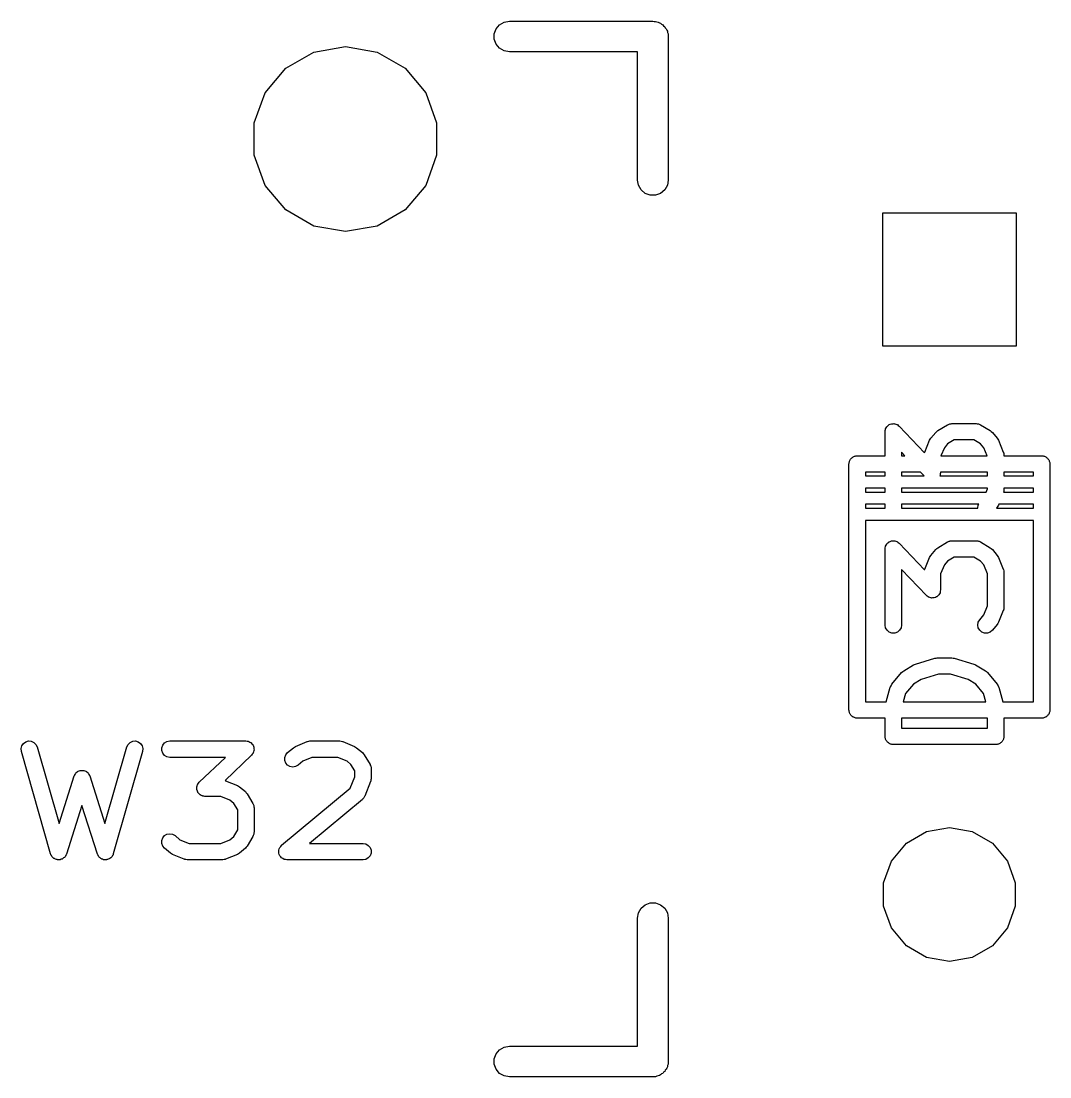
# Model space of a CAD drawing. Extents: x 47 to 330, y -254 to -153.
# Drawn here: x 127.39 to 140.15, y -206.54 to -193.46 of the extents above; entities that cross this region are included whole.
import ezdxf

# ---------------------------------------------------------------- set-up
doc = ezdxf.new("R2010")
doc.units = 0
doc.header["$MEASUREMENT"] = 0
doc.layers.add('BLACK', color=7, linetype='CONTINUOUS')

msp = doc.modelspace()

# ---------------------------------------------------------------- linework, layer by layer
at = {"layer": 'Black'}
for p, q in [((133.382, -193.471), (133.447, -193.459)), ((133.447, -193.459), (135.225, -193.459)), ((135.225, -193.459), (135.241, -193.462)), ((135.241, -193.462), (135.258, -193.462)), ((135.258, -193.462), (135.274, -193.468)), ((133.259, -193.617), (133.282, -193.555)), ((133.282, -193.555), (133.325, -193.504)), ((133.325, -193.504), (133.382, -193.471)), ((135.274, -193.468), (135.29, -193.471)), ((135.29, -193.471), (135.305, -193.479)), ((135.305, -193.479), (135.32, -193.485)), ((135.32, -193.485), (135.333, -193.496)), ((135.333, -193.496), (135.347, -193.504)), ((135.347, -193.504), (135.358, -193.517)), ((135.358, -193.517), (135.371, -193.528)), ((135.371, -193.528), (135.379, -193.542)), ((135.379, -193.542), (135.39, -193.555)), ((135.39, -193.555), (135.396, -193.57)), ((135.396, -193.57), (135.404, -193.585)), ((135.404, -193.585), (135.407, -193.601)), ((133.259, -193.683), (133.259, -193.617)), ((133.282, -193.745), (133.259, -193.683)), ((135.407, -193.601), (135.413, -193.617)), ((135.413, -193.617), (135.413, -193.634)), ((135.413, -193.634), (135.415, -193.65)), ((135.415, -193.65), (135.415, -195.428)), ((130.677, -194.041), (131.023, -193.842)), ((131.023, -193.842), (131.415, -193.773)), ((131.415, -193.773), (131.807, -193.842)), ((131.807, -193.842), (132.153, -194.041)), ((133.325, -193.796), (133.282, -193.745)), ((133.382, -193.829), (133.325, -193.796)), ((133.447, -193.84), (133.382, -193.829)), ((135.034, -193.84), (133.447, -193.84)), ((135.034, -195.428), (135.034, -193.84)), ((130.421, -194.346), (130.677, -194.041)), ((132.153, -194.041), (132.409, -194.346)), ((130.285, -194.721), (130.421, -194.346)), ((132.409, -194.346), (132.545, -194.721)), ((130.285, -195.119), (130.285, -194.721)), ((132.545, -194.721), (132.545, -195.119)), ((130.421, -195.494), (130.285, -195.119)), ((132.545, -195.119), (132.409, -195.494)), ((135.046, -195.493), (135.034, -195.428)), ((135.415, -195.428), (135.404, -195.493)), ((130.677, -195.799), (130.421, -195.494)), ((132.409, -195.494), (132.153, -195.799)), ((135.079, -195.55), (135.046, -195.493)), ((135.13, -195.593), (135.079, -195.55)), ((135.371, -195.55), (135.32, -195.593)), ((135.404, -195.493), (135.371, -195.55)), ((135.192, -195.616), (135.13, -195.593)), ((135.258, -195.616), (135.192, -195.616)), ((135.32, -195.593), (135.258, -195.616)), ((131.023, -195.998), (130.677, -195.799)), ((132.153, -195.799), (131.807, -195.998)), ((138.075, -197.486), (138.075, -195.834)), ((138.075, -195.834), (139.725, -195.834)), ((139.725, -195.834), (139.725, -197.486)), ((131.415, -196.067), (131.023, -195.998)), ((131.807, -195.998), (131.415, -196.067)), ((139.725, -197.486), (138.075, -197.486)), ((138.103, -198.547), (138.105, -198.533)), ((138.103, -198.844), (138.103, -198.547)), ((138.105, -198.533), (138.107, -198.518)), ((138.107, -198.518), (138.108, -198.515)), ((138.108, -198.515), (138.109, -198.512)), ((138.109, -198.512), (138.116, -198.5)), ((138.116, -198.5), (138.123, -198.487)), ((138.123, -198.487), (138.125, -198.484)), ((138.125, -198.484), (138.127, -198.482)), ((138.127, -198.482), (138.138, -198.472)), ((138.138, -198.472), (138.148, -198.462)), ((138.148, -198.462), (138.151, -198.461)), ((138.151, -198.461), (138.154, -198.459)), ((138.154, -198.459), (138.167, -198.454)), ((138.167, -198.454), (138.181, -198.448)), ((138.181, -198.448), (138.184, -198.448)), ((138.184, -198.448), (138.187, -198.447)), ((138.187, -198.447), (138.201, -198.447)), ((138.201, -198.447), (138.216, -198.446)), ((138.216, -198.446), (138.219, -198.447)), ((138.219, -198.447), (138.222, -198.447)), ((138.222, -198.447), (138.236, -198.452)), ((138.236, -198.452), (138.25, -198.456)), ((138.25, -198.456), (138.252, -198.458)), ((138.252, -198.458), (138.255, -198.459)), ((138.255, -198.459), (138.266, -198.468)), ((138.266, -198.468), (138.278, -198.477)), ((138.278, -198.477), (138.592, -198.807)), ((138.671, -198.627), (138.731, -198.554)), ((138.731, -198.554), (138.744, -198.543)), ((138.744, -198.543), (138.757, -198.532)), ((138.757, -198.532), (138.878, -198.46)), ((138.878, -198.46), (138.887, -198.456)), ((138.887, -198.456), (138.895, -198.451)), ((138.895, -198.451), (138.903, -198.45)), ((138.903, -198.45), (138.911, -198.447)), ((138.911, -198.447), (138.921, -198.447)), ((138.921, -198.447), (138.93, -198.445)), ((138.93, -198.445), (139.233, -198.445)), ((139.233, -198.445), (139.242, -198.447)), ((139.242, -198.447), (139.252, -198.447)), ((139.252, -198.447), (139.259, -198.45)), ((139.259, -198.45), (139.267, -198.451)), ((139.267, -198.451), (139.276, -198.456)), ((139.276, -198.456), (139.285, -198.46)), ((139.285, -198.46), (139.406, -198.532)), ((139.406, -198.532), (139.419, -198.543)), ((139.419, -198.543), (139.432, -198.554)), ((139.432, -198.554), (139.492, -198.627)), ((138.595, -198.798), (138.655, -198.653)), ((138.655, -198.653), (138.663, -198.64)), ((138.663, -198.64), (138.671, -198.627)), ((138.876, -198.698), (138.837, -198.745)), ((138.958, -198.648), (138.876, -198.698)), ((139.204, -198.648), (138.958, -198.648)), ((139.287, -198.698), (139.204, -198.648)), ((139.326, -198.745), (139.287, -198.698)), ((139.492, -198.627), (139.5, -198.64)), ((139.5, -198.64), (139.508, -198.653)), ((139.508, -198.653), (139.568, -198.798)), ((138.348, -198.844), (138.306, -198.801)), ((138.306, -198.801), (138.306, -198.844)), ((138.592, -198.807), (138.593, -198.802)), ((138.593, -198.802), (138.594, -198.8)), ((138.594, -198.8), (138.595, -198.798)), ((138.837, -198.745), (138.795, -198.844)), ((139.367, -198.844), (139.326, -198.745)), ((139.568, -198.798), (139.569, -198.8)), ((139.569, -198.8), (139.57, -198.802)), ((139.57, -198.802), (139.573, -198.818)), ((139.573, -198.818), (139.576, -198.832)), ((137.655, -198.946), (137.657, -198.937)), ((137.655, -201.994), (137.655, -198.946)), ((137.657, -198.928), (137.66, -198.92)), ((137.657, -198.937), (137.657, -198.928)), ((137.66, -198.92), (137.662, -198.911)), ((137.662, -198.911), (137.666, -198.904)), ((137.666, -198.904), (137.669, -198.895)), ((137.669, -198.895), (137.675, -198.888)), ((137.675, -198.888), (137.679, -198.881)), ((137.679, -198.881), (137.686, -198.875)), ((137.686, -198.875), (137.692, -198.868)), ((137.692, -198.868), (137.699, -198.864)), ((137.699, -198.864), (137.706, -198.858)), ((137.706, -198.858), (137.715, -198.855)), ((137.715, -198.855), (137.722, -198.851)), ((137.722, -198.851), (137.731, -198.849)), ((137.731, -198.849), (137.739, -198.846)), ((137.739, -198.846), (137.748, -198.846)), ((137.748, -198.846), (137.757, -198.844)), ((137.757, -198.844), (138.103, -198.844)), ((138.306, -198.844), (138.348, -198.844)), ((138.795, -198.844), (139.367, -198.844)), ((139.576, -198.832), (139.576, -198.835)), ((139.576, -198.835), (139.576, -198.837)), ((139.576, -198.837), (139.576, -198.844)), ((139.576, -198.844), (140.043, -198.844)), ((140.043, -198.844), (140.052, -198.846)), ((140.052, -198.846), (140.061, -198.846)), ((140.061, -198.846), (140.069, -198.849)), ((140.069, -198.849), (140.078, -198.851)), ((140.078, -198.851), (140.085, -198.855)), ((140.085, -198.855), (140.094, -198.858)), ((140.094, -198.858), (140.101, -198.864)), ((140.101, -198.864), (140.108, -198.868)), ((140.108, -198.868), (140.114, -198.875)), ((140.114, -198.875), (140.121, -198.881)), ((140.121, -198.881), (140.125, -198.888)), ((140.125, -198.888), (140.131, -198.895)), ((140.131, -198.895), (140.134, -198.904)), ((140.134, -198.904), (140.138, -198.911)), ((140.138, -198.911), (140.14, -198.92)), ((140.14, -198.92), (140.143, -198.928)), ((140.143, -198.928), (140.143, -198.937)), ((140.143, -198.937), (140.145, -198.946)), ((140.145, -198.946), (140.145, -201.994)), ((138.103, -199.048), (137.859, -199.048)), ((137.859, -199.048), (137.859, -199.095)), ((138.103, -199.095), (138.103, -199.048)), ((138.306, -199.048), (138.306, -199.095)), ((138.541, -199.048), (138.306, -199.048)), ((138.586, -199.095), (138.541, -199.048)), ((138.784, -199.09), (138.781, -199.095)), ((138.786, -199.084), (138.784, -199.086)), ((138.784, -199.086), (138.784, -199.09)), ((138.787, -199.069), (138.786, -199.084)), ((138.79, -199.055), (138.787, -199.069)), ((138.79, -199.048), (138.79, -199.055)), ((139.373, -199.048), (138.79, -199.048)), ((139.373, -199.095), (139.373, -199.048)), ((139.576, -199.048), (139.576, -199.095)), ((139.941, -199.048), (139.576, -199.048)), ((139.941, -199.095), (139.941, -199.048)), ((137.859, -199.095), (137.9, -199.095)), ((137.9, -199.095), (138.103, -199.095)), ((138.306, -199.095), (138.586, -199.095)), ((138.781, -199.095), (139.373, -199.095)), ((139.576, -199.095), (139.941, -199.095)), ((137.9, -199.245), (137.859, -199.245)), ((137.859, -199.245), (137.859, -199.295)), ((137.859, -199.295), (138.103, -199.295)), ((138.103, -199.245), (137.9, -199.245)), ((138.103, -199.295), (138.103, -199.245)), ((138.306, -199.245), (138.306, -199.295)), ((139.373, -199.245), (138.306, -199.245)), ((138.306, -199.295), (139.355, -199.295)), ((139.355, -199.295), (139.373, -199.252)), ((139.373, -199.252), (139.373, -199.245)), ((139.573, -199.292), (139.572, -199.295)), ((139.572, -199.295), (139.941, -199.295)), ((139.576, -199.277), (139.573, -199.292)), ((139.576, -199.245), (139.576, -199.273)), ((139.941, -199.245), (139.576, -199.245)), ((139.576, -199.273), (139.576, -199.275)), ((139.576, -199.275), (139.576, -199.277)), ((139.941, -199.295), (139.941, -199.245)), ((137.859, -199.445), (137.859, -199.495)), ((138.103, -199.445), (137.859, -199.445)), ((138.103, -199.49), (138.103, -199.445)), ((138.306, -199.445), (138.306, -199.49)), ((139.264, -199.445), (138.306, -199.445)), ((139.252, -199.491), (139.258, -199.456)), ((139.258, -199.456), (139.264, -199.445)), ((139.492, -199.483), (139.482, -199.495)), ((139.5, -199.47), (139.492, -199.483)), ((139.508, -199.457), (139.5, -199.47)), ((139.513, -199.445), (139.508, -199.457)), ((139.941, -199.445), (139.513, -199.445)), ((139.941, -199.495), (139.941, -199.445)), ((137.859, -199.495), (138.104, -199.495)), ((138.104, -199.495), (138.103, -199.49)), ((138.306, -199.49), (138.305, -199.495)), ((138.305, -199.495), (139.253, -199.495)), ((139.253, -199.495), (139.252, -199.491)), ((139.482, -199.495), (139.941, -199.495)), ((137.859, -199.645), (137.859, -201.892)), ((139.941, -199.645), (137.859, -199.645)), ((139.941, -201.892), (139.941, -199.645)), ((138.103, -199.998), (138.105, -199.984)), ((138.103, -200.942), (138.103, -199.998)), ((138.105, -199.984), (138.107, -199.97)), ((138.107, -199.97), (138.108, -199.967)), ((138.108, -199.967), (138.109, -199.964)), ((138.109, -199.964), (138.116, -199.951)), ((138.116, -199.951), (138.123, -199.938)), ((138.123, -199.938), (138.125, -199.936)), ((138.125, -199.936), (138.127, -199.933)), ((138.127, -199.933), (138.138, -199.924)), ((138.138, -199.924), (138.148, -199.914)), ((138.148, -199.914), (138.151, -199.912)), ((138.151, -199.912), (138.154, -199.91)), ((138.154, -199.91), (138.167, -199.905)), ((138.167, -199.905), (138.181, -199.9)), ((138.181, -199.9), (138.184, -199.899)), ((138.184, -199.899), (138.187, -199.898)), ((138.187, -199.898), (138.201, -199.898)), ((138.201, -199.898), (138.216, -199.897)), ((138.216, -199.897), (138.219, -199.898)), ((138.219, -199.898), (138.222, -199.898)), ((138.222, -199.898), (138.236, -199.903)), ((138.236, -199.903), (138.25, -199.907)), ((138.25, -199.907), (138.252, -199.909)), ((138.252, -199.909), (138.255, -199.91)), ((138.255, -199.91), (138.266, -199.92)), ((138.266, -199.92), (138.278, -199.928)), ((138.278, -199.928), (138.592, -200.258)), ((138.671, -200.078), (138.731, -200.006)), ((138.731, -200.006), (138.744, -199.995)), ((138.744, -199.995), (138.757, -199.984)), ((138.757, -199.984), (138.878, -199.911)), ((138.878, -199.911), (138.887, -199.908)), ((138.887, -199.908), (138.895, -199.903)), ((138.895, -199.903), (138.903, -199.901)), ((138.903, -199.901), (138.911, -199.899)), ((138.911, -199.899), (138.921, -199.898)), ((138.921, -199.898), (138.93, -199.897)), ((138.93, -199.897), (139.233, -199.897)), ((139.233, -199.897), (139.242, -199.898)), ((139.242, -199.898), (139.252, -199.899)), ((139.252, -199.899), (139.259, -199.901)), ((139.259, -199.901), (139.267, -199.903)), ((139.267, -199.903), (139.276, -199.908)), ((139.276, -199.908), (139.285, -199.911)), ((139.285, -199.911), (139.406, -199.984)), ((139.406, -199.984), (139.419, -199.995)), ((139.419, -199.995), (139.432, -200.006)), ((139.432, -200.006), (139.492, -200.078)), ((138.595, -200.249), (138.655, -200.104)), ((138.655, -200.104), (138.663, -200.092)), ((138.663, -200.092), (138.671, -200.078)), ((138.958, -200.1), (138.876, -200.149)), ((139.204, -200.1), (138.958, -200.1)), ((139.287, -200.149), (139.204, -200.1)), ((139.492, -200.078), (139.5, -200.092)), ((139.5, -200.092), (139.508, -200.104)), ((139.508, -200.104), (139.568, -200.249)), ((138.615, -200.576), (138.306, -200.252)), ((138.306, -200.252), (138.306, -200.942)), ((138.592, -200.258), (138.593, -200.254)), ((138.593, -200.254), (138.594, -200.252)), ((138.594, -200.252), (138.595, -200.249)), ((138.837, -200.197), (138.79, -200.309)), ((138.876, -200.149), (138.837, -200.197)), ((139.326, -200.197), (139.287, -200.149)), ((139.373, -200.309), (139.326, -200.197)), ((139.568, -200.249), (139.569, -200.252)), ((139.569, -200.252), (139.57, -200.254)), ((139.57, -200.254), (139.573, -200.269)), ((139.573, -200.269), (139.576, -200.284)), ((138.79, -200.309), (138.79, -200.506)), ((139.373, -200.704), (139.373, -200.309)), ((139.576, -200.284), (139.576, -200.286)), ((139.576, -200.286), (139.576, -200.289)), ((139.576, -200.289), (139.576, -200.724)), ((138.787, -200.521), (138.786, -200.535)), ((138.79, -200.506), (138.787, -200.521)), ((138.626, -200.585), (138.615, -200.576)), ((138.638, -200.594), (138.626, -200.585)), ((138.641, -200.595), (138.638, -200.594)), ((138.643, -200.597), (138.641, -200.595)), ((138.657, -200.601), (138.643, -200.597)), ((138.671, -200.606), (138.657, -200.601)), ((138.674, -200.606), (138.671, -200.606)), ((138.677, -200.607), (138.674, -200.606)), ((138.691, -200.606), (138.677, -200.607)), ((138.706, -200.606), (138.691, -200.606)), ((138.709, -200.605), (138.706, -200.606)), ((138.712, -200.605), (138.709, -200.605)), ((138.726, -200.599), (138.712, -200.605)), ((138.739, -200.594), (138.726, -200.599)), ((138.742, -200.592), (138.739, -200.594)), ((138.745, -200.591), (138.742, -200.592)), ((138.755, -200.581), (138.745, -200.591)), ((138.766, -200.572), (138.755, -200.581)), ((138.768, -200.569), (138.766, -200.572)), ((138.77, -200.567), (138.768, -200.569)), ((138.777, -200.554), (138.77, -200.567)), ((138.784, -200.541), (138.777, -200.554)), ((138.786, -200.535), (138.784, -200.538)), ((138.784, -200.538), (138.784, -200.541)), ((139.326, -200.816), (139.373, -200.704)), ((139.568, -200.763), (139.508, -200.908)), ((139.569, -200.761), (139.568, -200.763)), ((139.57, -200.759), (139.569, -200.761)), ((139.573, -200.744), (139.57, -200.759)), ((139.576, -200.729), (139.573, -200.744)), ((139.576, -200.724), (139.576, -200.726)), ((139.576, -200.726), (139.576, -200.729)), ((139.252, -200.942), (139.258, -200.907)), ((139.258, -200.907), (139.276, -200.877)), ((139.276, -200.877), (139.326, -200.816)), ((139.5, -200.921), (139.492, -200.934)), ((139.508, -200.908), (139.5, -200.921)), ((138.109, -200.976), (138.103, -200.942)), ((138.127, -201.007), (138.109, -200.976)), ((138.154, -201.03), (138.127, -201.007)), ((138.187, -201.042), (138.154, -201.03)), ((138.222, -201.042), (138.187, -201.042)), ((138.255, -201.03), (138.222, -201.042)), ((138.282, -201.007), (138.255, -201.03)), ((138.3, -200.976), (138.282, -201.007)), ((138.306, -200.942), (138.3, -200.976)), ((139.258, -200.977), (139.252, -200.942)), ((139.276, -201.007), (139.258, -200.977)), ((139.303, -201.03), (139.276, -201.007)), ((139.336, -201.042), (139.303, -201.03)), ((139.372, -201.042), (139.336, -201.042)), ((139.405, -201.03), (139.372, -201.042)), ((139.432, -201.007), (139.405, -201.03)), ((139.492, -200.934), (139.432, -201.007)), ((138.334, -201.508), (138.455, -201.435)), ((138.455, -201.435), (138.466, -201.431)), ((138.466, -201.431), (138.478, -201.425)), ((138.478, -201.425), (138.72, -201.352)), ((138.72, -201.352), (138.734, -201.351)), ((138.734, -201.351), (138.749, -201.348)), ((138.749, -201.348), (138.93, -201.348)), ((138.93, -201.348), (138.945, -201.351)), ((138.945, -201.351), (138.959, -201.352)), ((138.959, -201.352), (139.201, -201.425)), ((139.201, -201.425), (139.213, -201.431)), ((139.213, -201.431), (139.224, -201.435)), ((139.224, -201.435), (139.345, -201.508)), ((138.187, -201.675), (138.308, -201.53)), ((138.308, -201.53), (138.321, -201.519)), ((138.321, -201.519), (138.334, -201.508)), ((138.764, -201.551), (138.548, -201.616)), ((138.915, -201.551), (138.764, -201.551)), ((139.131, -201.616), (138.915, -201.551)), ((139.345, -201.508), (139.358, -201.519)), ((139.358, -201.519), (139.371, -201.53)), ((139.371, -201.53), (139.492, -201.675)), ((138.167, -201.713), (138.169, -201.709)), ((138.169, -201.706), (138.176, -201.694)), ((138.169, -201.709), (138.169, -201.706)), ((138.176, -201.694), (138.182, -201.681)), ((138.182, -201.681), (138.185, -201.678)), ((138.185, -201.678), (138.187, -201.675)), ((138.453, -201.673), (138.357, -201.788)), ((138.548, -201.616), (138.453, -201.673)), ((139.226, -201.673), (139.131, -201.616)), ((139.322, -201.788), (139.226, -201.673)), ((139.492, -201.675), (139.494, -201.678)), ((139.494, -201.678), (139.497, -201.681)), ((139.497, -201.681), (139.503, -201.694)), ((139.503, -201.694), (139.51, -201.706)), ((139.51, -201.706), (139.51, -201.709)), ((139.51, -201.709), (139.512, -201.713)), ((138.117, -201.892), (138.167, -201.713)), ((138.357, -201.788), (138.328, -201.892)), ((139.351, -201.892), (139.322, -201.788)), ((139.512, -201.713), (139.562, -201.892)), ((137.859, -201.892), (138.117, -201.892)), ((138.328, -201.892), (139.351, -201.892)), ((139.562, -201.892), (139.941, -201.892)), ((137.657, -202.003), (137.655, -201.994)), ((137.657, -202.012), (137.657, -202.003)), ((137.66, -202.02), (137.657, -202.012)), ((137.662, -202.029), (137.66, -202.02)), ((137.666, -202.036), (137.662, -202.029)), ((137.669, -202.045), (137.666, -202.036)), ((137.675, -202.052), (137.669, -202.045)), ((137.679, -202.059), (137.675, -202.052)), ((137.686, -202.065), (137.679, -202.059)), ((137.692, -202.072), (137.686, -202.065)), ((137.699, -202.076), (137.692, -202.072)), ((137.706, -202.082), (137.699, -202.076)), ((137.715, -202.085), (137.706, -202.082)), ((137.722, -202.089), (137.715, -202.085)), ((137.731, -202.091), (137.722, -202.089)), ((137.739, -202.094), (137.731, -202.091)), ((137.748, -202.094), (137.739, -202.094)), ((137.757, -202.096), (137.748, -202.094)), ((138.103, -202.096), (137.757, -202.096)), ((138.103, -202.321), (138.103, -202.096)), ((138.306, -202.096), (138.306, -202.219)), ((139.373, -202.096), (138.306, -202.096)), ((139.373, -202.219), (139.373, -202.096)), ((140.043, -202.096), (139.576, -202.096)), ((139.576, -202.096), (139.576, -202.321)), ((140.052, -202.094), (140.043, -202.096)), ((140.061, -202.094), (140.052, -202.094)), ((140.069, -202.091), (140.061, -202.094)), ((140.078, -202.089), (140.069, -202.091)), ((140.085, -202.085), (140.078, -202.089)), ((140.094, -202.082), (140.085, -202.085)), ((140.101, -202.076), (140.094, -202.082)), ((140.108, -202.072), (140.101, -202.076)), ((140.114, -202.065), (140.108, -202.072)), ((140.121, -202.059), (140.114, -202.065)), ((140.125, -202.052), (140.121, -202.059)), ((140.131, -202.045), (140.125, -202.052)), ((140.134, -202.036), (140.131, -202.045)), ((140.138, -202.029), (140.134, -202.036)), ((140.14, -202.02), (140.138, -202.029)), ((140.143, -202.012), (140.14, -202.02)), ((140.145, -201.994), (140.143, -202.003)), ((140.143, -202.003), (140.143, -202.012)), ((138.306, -202.219), (139.373, -202.219)), ((138.104, -202.329), (138.103, -202.321)), ((138.104, -202.338), (138.104, -202.329)), ((138.108, -202.347), (138.104, -202.338)), ((138.109, -202.355), (138.108, -202.347)), ((138.113, -202.363), (138.109, -202.355)), ((138.117, -202.371), (138.113, -202.363)), ((139.566, -202.363), (139.563, -202.371)), ((139.57, -202.355), (139.566, -202.363)), ((139.572, -202.347), (139.57, -202.355)), ((139.575, -202.338), (139.572, -202.347)), ((139.576, -202.321), (139.575, -202.329)), ((139.575, -202.329), (139.575, -202.338)), ((127.395, -202.472), (127.403, -202.438)), ((127.398, -202.507), (127.395, -202.472)), ((127.403, -202.438), (127.423, -202.409)), ((127.423, -202.409), (127.452, -202.388)), ((127.452, -202.388), (127.486, -202.378)), ((127.486, -202.378), (127.521, -202.381)), ((127.521, -202.381), (127.553, -202.395)), ((127.553, -202.395), (127.578, -202.42)), ((127.578, -202.42), (127.594, -202.452)), ((127.594, -202.452), (127.865, -203.399)), ((128.434, -203.399), (128.705, -202.452)), ((128.705, -202.452), (128.72, -202.42)), ((128.72, -202.42), (128.746, -202.395)), ((128.746, -202.395), (128.778, -202.381)), ((128.778, -202.381), (128.813, -202.378)), ((128.813, -202.378), (128.847, -202.388)), ((128.847, -202.388), (128.875, -202.409)), ((128.875, -202.409), (128.895, -202.438)), ((128.895, -202.438), (128.904, -202.472)), ((128.904, -202.472), (128.9, -202.507)), ((129.138, -202.462), (129.15, -202.429)), ((129.138, -202.497), (129.138, -202.462)), ((129.15, -202.429), (129.173, -202.402)), ((129.173, -202.402), (129.203, -202.384)), ((129.203, -202.384), (129.238, -202.378)), ((129.238, -202.378), (130.181, -202.378)), ((130.181, -202.378), (130.196, -202.38)), ((130.196, -202.38), (130.21, -202.382)), ((130.21, -202.382), (130.213, -202.383)), ((130.213, -202.383), (130.216, -202.384)), ((130.216, -202.384), (130.229, -202.391)), ((130.229, -202.391), (130.242, -202.398)), ((130.242, -202.398), (130.244, -202.4)), ((130.244, -202.4), (130.247, -202.402)), ((130.247, -202.402), (130.256, -202.413)), ((130.256, -202.413), (130.266, -202.423)), ((130.266, -202.423), (130.267, -202.426)), ((130.267, -202.426), (130.269, -202.429)), ((130.269, -202.429), (130.274, -202.442)), ((130.274, -202.442), (130.28, -202.456)), ((130.28, -202.456), (130.28, -202.459)), ((130.28, -202.459), (130.281, -202.462)), ((130.281, -202.462), (130.281, -202.476)), ((130.281, -202.476), (130.282, -202.491)), ((130.282, -202.491), (130.281, -202.494)), ((130.697, -202.522), (130.769, -202.462)), ((130.769, -202.462), (130.783, -202.454)), ((130.783, -202.454), (130.795, -202.446)), ((130.795, -202.446), (130.94, -202.386)), ((130.94, -202.386), (130.943, -202.385)), ((130.943, -202.385), (130.945, -202.384)), ((130.945, -202.384), (130.96, -202.381)), ((130.96, -202.381), (130.975, -202.378)), ((130.975, -202.378), (130.977, -202.378)), ((130.977, -202.378), (130.98, -202.378)), ((130.98, -202.378), (131.342, -202.378)), ((131.342, -202.378), (131.345, -202.378)), ((131.345, -202.378), (131.347, -202.378)), ((131.347, -202.378), (131.362, -202.381)), ((131.362, -202.381), (131.377, -202.384)), ((131.377, -202.384), (131.379, -202.385)), ((131.379, -202.385), (131.382, -202.386)), ((131.382, -202.386), (131.527, -202.446)), ((131.527, -202.446), (131.539, -202.454)), ((131.539, -202.454), (131.553, -202.462)), ((131.553, -202.462), (131.625, -202.522)), ((138.122, -202.378), (138.117, -202.371)), ((138.127, -202.386), (138.122, -202.378)), ((138.134, -202.392), (138.127, -202.386)), ((138.139, -202.398), (138.134, -202.392)), ((138.147, -202.403), (138.139, -202.398)), ((138.154, -202.409), (138.147, -202.403)), ((138.162, -202.412), (138.154, -202.409)), ((138.17, -202.416), (138.162, -202.412)), ((138.179, -202.418), (138.17, -202.416)), ((138.187, -202.421), (138.179, -202.418)), ((138.196, -202.421), (138.187, -202.421)), ((138.205, -202.422), (138.196, -202.421)), ((139.475, -202.422), (138.205, -202.422)), ((139.483, -202.421), (139.475, -202.422)), ((139.492, -202.421), (139.483, -202.421)), ((139.501, -202.418), (139.492, -202.421)), ((139.509, -202.416), (139.501, -202.418)), ((139.517, -202.412), (139.509, -202.416)), ((139.525, -202.409), (139.517, -202.412)), ((139.532, -202.403), (139.525, -202.409)), ((139.54, -202.398), (139.532, -202.403)), ((139.546, -202.392), (139.54, -202.398)), ((139.552, -202.386), (139.546, -202.392)), ((139.557, -202.378), (139.552, -202.386)), ((139.563, -202.371), (139.557, -202.378)), ((127.761, -203.777), (127.398, -202.507)), ((128.9, -202.507), (128.537, -203.777)), ((129.15, -202.53), (129.138, -202.497)), ((129.173, -202.557), (129.15, -202.53)), ((129.203, -202.575), (129.173, -202.557)), ((129.238, -202.581), (129.203, -202.575)), ((129.927, -202.581), (129.238, -202.581)), ((129.603, -202.89), (129.927, -202.581)), ((130.251, -202.553), (129.922, -202.867)), ((130.26, -202.541), (130.251, -202.553)), ((130.269, -202.53), (130.26, -202.541)), ((130.27, -202.527), (130.269, -202.53)), ((130.272, -202.525), (130.27, -202.527)), ((130.276, -202.511), (130.272, -202.525)), ((130.281, -202.497), (130.276, -202.511)), ((130.281, -202.494), (130.281, -202.497)), ((130.662, -202.582), (130.674, -202.549)), ((130.662, -202.618), (130.662, -202.582)), ((130.674, -202.651), (130.662, -202.618)), ((130.674, -202.549), (130.697, -202.522)), ((131, -202.581), (130.888, -202.628)), ((131.322, -202.581), (131, -202.581)), ((131.434, -202.628), (131.322, -202.581)), ((131.625, -202.522), (131.636, -202.535)), ((131.636, -202.535), (131.647, -202.548)), ((131.647, -202.548), (131.72, -202.669)), ((128.095, -202.756), (128.099, -202.755)), ((128.099, -202.755), (128.102, -202.752)), ((128.102, -202.752), (128.115, -202.748)), ((128.115, -202.748), (128.128, -202.743)), ((128.128, -202.743), (128.132, -202.743)), ((128.132, -202.743), (128.136, -202.742)), ((128.136, -202.742), (128.149, -202.742)), ((128.149, -202.742), (128.163, -202.742)), ((128.163, -202.742), (128.167, -202.743)), ((128.167, -202.743), (128.171, -202.743)), ((128.171, -202.743), (128.184, -202.748)), ((128.184, -202.748), (128.197, -202.752)), ((128.197, -202.752), (128.2, -202.755)), ((128.2, -202.755), (128.204, -202.756)), ((130.696, -202.678), (130.674, -202.651)), ((130.727, -202.696), (130.696, -202.678)), ((130.762, -202.702), (130.727, -202.696)), ((130.796, -202.696), (130.762, -202.702)), ((130.827, -202.679), (130.796, -202.696)), ((130.888, -202.628), (130.827, -202.679)), ((131.482, -202.668), (131.434, -202.628)), ((131.531, -202.75), (131.482, -202.668)), ((131.531, -202.823), (131.531, -202.75)), ((131.72, -202.669), (131.723, -202.678)), ((131.723, -202.678), (131.728, -202.687)), ((131.728, -202.687), (131.73, -202.695)), ((131.73, -202.695), (131.732, -202.702)), ((131.732, -202.702), (131.733, -202.712)), ((131.733, -202.712), (131.734, -202.721)), ((131.734, -202.721), (131.734, -202.842)), ((127.865, -203.399), (128.053, -202.811)), ((128.053, -202.811), (128.054, -202.808)), ((128.054, -202.808), (128.055, -202.804)), ((128.055, -202.804), (128.063, -202.792)), ((128.063, -202.792), (128.069, -202.78)), ((128.069, -202.78), (128.072, -202.777)), ((128.072, -202.777), (128.074, -202.774)), ((128.074, -202.774), (128.085, -202.766)), ((128.085, -202.766), (128.095, -202.756)), ((128.204, -202.756), (128.214, -202.766)), ((128.214, -202.766), (128.224, -202.774)), ((128.224, -202.774), (128.227, -202.777)), ((128.227, -202.777), (128.23, -202.78)), ((128.23, -202.78), (128.236, -202.792)), ((128.236, -202.792), (128.243, -202.804)), ((128.243, -202.804), (128.244, -202.808)), ((128.244, -202.808), (128.246, -202.811)), ((128.246, -202.811), (128.434, -203.399)), ((129.922, -202.867), (129.926, -202.868)), ((129.926, -202.868), (129.928, -202.869)), ((129.928, -202.869), (129.93, -202.87)), ((129.93, -202.87), (130.075, -202.93)), ((131.475, -202.962), (131.531, -202.823)), ((131.727, -202.88), (131.654, -203.062)), ((131.728, -202.877), (131.727, -202.879)), ((131.727, -202.879), (131.727, -202.88)), ((131.731, -202.861), (131.728, -202.877)), ((131.734, -202.846), (131.731, -202.861)), ((131.734, -202.842), (131.734, -202.844)), ((131.734, -202.844), (131.734, -202.846)), ((129.572, -202.952), (129.573, -202.949)), ((129.573, -202.966), (129.572, -202.952)), ((129.573, -202.946), (129.578, -202.932)), ((129.573, -202.949), (129.573, -202.946)), ((129.573, -202.981), (129.573, -202.966)), ((129.574, -202.984), (129.573, -202.981)), ((129.575, -202.987), (129.574, -202.984)), ((129.58, -203.001), (129.575, -202.987)), ((129.578, -202.932), (129.582, -202.918)), ((129.585, -203.014), (129.58, -203.001)), ((129.582, -202.918), (129.584, -202.916)), ((129.584, -202.916), (129.585, -202.913)), ((129.585, -202.913), (129.595, -202.901)), ((129.587, -203.017), (129.585, -203.014)), ((129.589, -203.02), (129.587, -203.017)), ((129.595, -202.901), (129.603, -202.89)), ((130.075, -202.93), (130.088, -202.938)), ((130.088, -202.938), (130.101, -202.946)), ((130.101, -202.946), (130.174, -203.006)), ((130.174, -203.006), (130.185, -203.019)), ((130.624, -203.671), (131.475, -202.962)), ((129.599, -203.03), (129.589, -203.02)), ((129.608, -203.041), (129.599, -203.03)), ((129.611, -203.043), (129.608, -203.041)), ((129.613, -203.045), (129.611, -203.043)), ((129.626, -203.052), (129.613, -203.045)), ((129.639, -203.059), (129.626, -203.052)), ((129.642, -203.059), (129.639, -203.059)), ((129.645, -203.061), (129.642, -203.059)), ((129.659, -203.062), (129.645, -203.061)), ((129.673, -203.065), (129.659, -203.062)), ((129.871, -203.065), (129.673, -203.065)), ((129.983, -203.112), (129.871, -203.065)), ((130.03, -203.151), (129.983, -203.112)), ((130.185, -203.019), (130.196, -203.032)), ((130.196, -203.032), (130.268, -203.153)), ((131.625, -203.102), (130.97, -203.648)), ((131.63, -203.096), (131.625, -203.102)), ((131.636, -203.092), (131.63, -203.096)), ((131.641, -203.083), (131.636, -203.092)), ((131.648, -203.075), (131.641, -203.083)), ((131.651, -203.068), (131.648, -203.075)), ((131.654, -203.062), (131.651, -203.068)), ((128.149, -203.176), (127.956, -203.78)), ((128.343, -203.78), (128.149, -203.176)), ((130.08, -203.233), (130.03, -203.151)), ((130.08, -203.479), (130.08, -203.233)), ((130.268, -203.153), (130.272, -203.162)), ((130.272, -203.162), (130.277, -203.17)), ((130.277, -203.17), (130.278, -203.178)), ((130.278, -203.178), (130.281, -203.186)), ((130.281, -203.186), (130.281, -203.196)), ((130.281, -203.196), (130.283, -203.205)), ((130.283, -203.205), (130.283, -203.508)), ((129.172, -203.551), (129.203, -203.533)), ((129.203, -203.533), (129.238, -203.527)), ((129.238, -203.527), (129.272, -203.533)), ((129.272, -203.533), (129.303, -203.551)), ((130.03, -203.562), (130.08, -203.479)), ((130.278, -203.534), (130.277, -203.542)), ((130.281, -203.527), (130.278, -203.534)), ((130.283, -203.508), (130.281, -203.517)), ((130.281, -203.517), (130.281, -203.527)), ((138.367, -203.645), (138.617, -203.501)), ((138.617, -203.501), (138.9, -203.451)), ((138.9, -203.451), (139.183, -203.501)), ((139.183, -203.501), (139.433, -203.645)), ((129.138, -203.611), (129.15, -203.578)), ((129.138, -203.647), (129.138, -203.611)), ((129.15, -203.68), (129.138, -203.647)), ((129.15, -203.578), (129.172, -203.551)), ((129.303, -203.551), (129.364, -203.601)), ((129.364, -203.601), (129.476, -203.648)), ((129.476, -203.648), (129.871, -203.648)), ((129.871, -203.648), (129.983, -203.601)), ((129.983, -203.601), (130.03, -203.562)), ((130.268, -203.56), (130.196, -203.681)), ((130.272, -203.551), (130.268, -203.56)), ((130.277, -203.542), (130.272, -203.551)), ((130.624, -203.672), (130.624, -203.671)), ((130.97, -203.648), (131.633, -203.648)), ((131.633, -203.648), (131.667, -203.654)), ((131.667, -203.654), (131.698, -203.672)), ((138.182, -203.866), (138.367, -203.645)), ((139.433, -203.645), (139.618, -203.866)), ((127.764, -203.783), (127.761, -203.777)), ((127.765, -203.788), (127.764, -203.783)), ((127.771, -203.798), (127.765, -203.788)), ((127.777, -203.809), (127.771, -203.798)), ((127.945, -203.801), (127.939, -203.812)), ((127.952, -203.791), (127.945, -203.801)), ((127.953, -203.785), (127.952, -203.791)), ((127.956, -203.78), (127.953, -203.785)), ((128.345, -203.785), (128.343, -203.78)), ((128.347, -203.791), (128.345, -203.785)), ((128.354, -203.801), (128.347, -203.791)), ((128.359, -203.812), (128.354, -203.801)), ((128.527, -203.798), (128.522, -203.809)), ((128.534, -203.788), (128.527, -203.798)), ((128.535, -203.783), (128.534, -203.788)), ((128.537, -203.777), (128.535, -203.783)), ((129.173, -203.707), (129.15, -203.68)), ((129.245, -203.767), (129.173, -203.707)), ((129.259, -203.775), (129.245, -203.767)), ((129.271, -203.783), (129.259, -203.775)), ((129.416, -203.843), (129.271, -203.783)), ((130.075, -203.783), (129.93, -203.843)), ((130.088, -203.775), (130.075, -203.783)), ((130.101, -203.767), (130.088, -203.775)), ((130.174, -203.707), (130.101, -203.767)), ((130.185, -203.694), (130.174, -203.707)), ((130.196, -203.681), (130.185, -203.694)), ((130.589, -203.732), (130.595, -203.715)), ((130.589, -203.749), (130.589, -203.732)), ((130.589, -203.732), (130.589, -203.732)), ((130.589, -203.732), (130.589, -203.732)), ((130.589, -203.767), (130.589, -203.749)), ((130.595, -203.784), (130.589, -203.767)), ((130.589, -203.767), (130.589, -203.767)), ((130.589, -203.767), (130.589, -203.767)), ((130.595, -203.715), (130.601, -203.699)), ((130.601, -203.8), (130.595, -203.784)), ((130.601, -203.698), (130.613, -203.685)), ((130.601, -203.699), (130.601, -203.698)), ((130.601, -203.699), (130.601, -203.699)), ((130.613, -203.814), (130.601, -203.8)), ((130.601, -203.8), (130.601, -203.8)), ((130.601, -203.8), (130.601, -203.8)), ((130.613, -203.685), (130.624, -203.672)), ((130.624, -203.672), (130.624, -203.672)), ((131.698, -203.672), (131.721, -203.699)), ((131.721, -203.8), (131.698, -203.827)), ((131.721, -203.699), (131.733, -203.732)), ((131.733, -203.767), (131.721, -203.8)), ((131.733, -203.732), (131.733, -203.767)), ((127.781, -203.813), (127.777, -203.809)), ((127.784, -203.818), (127.781, -203.813)), ((127.793, -203.825), (127.784, -203.818)), ((127.802, -203.834), (127.793, -203.825)), ((127.807, -203.836), (127.802, -203.834)), ((127.812, -203.839), (127.807, -203.836)), ((127.823, -203.843), (127.812, -203.839)), ((127.834, -203.848), (127.823, -203.843)), ((127.84, -203.848), (127.834, -203.848)), ((127.845, -203.85), (127.84, -203.848)), ((127.857, -203.85), (127.845, -203.85)), ((127.87, -203.851), (127.857, -203.85)), ((127.875, -203.849), (127.87, -203.851)), ((127.881, -203.849), (127.875, -203.849)), ((127.892, -203.844), (127.881, -203.849)), ((127.903, -203.841), (127.892, -203.844)), ((127.908, -203.838), (127.903, -203.841)), ((127.913, -203.835), (127.908, -203.838)), ((127.922, -203.827), (127.913, -203.835)), ((127.932, -203.82), (127.922, -203.827)), ((127.935, -203.816), (127.932, -203.82)), ((127.939, -203.812), (127.935, -203.816)), ((128.363, -203.816), (128.359, -203.812)), ((128.367, -203.82), (128.363, -203.816)), ((128.376, -203.827), (128.367, -203.82)), ((128.385, -203.835), (128.376, -203.827)), ((128.391, -203.838), (128.385, -203.835)), ((128.395, -203.841), (128.391, -203.838)), ((128.407, -203.844), (128.395, -203.841)), ((128.418, -203.849), (128.407, -203.844)), ((128.424, -203.849), (128.418, -203.849)), ((128.429, -203.851), (128.424, -203.849)), ((128.441, -203.85), (128.429, -203.851)), ((128.453, -203.85), (128.441, -203.85)), ((128.459, -203.848), (128.453, -203.85)), ((128.464, -203.848), (128.459, -203.848)), ((128.475, -203.843), (128.464, -203.848)), ((128.487, -203.839), (128.475, -203.843)), ((128.491, -203.836), (128.487, -203.839)), ((128.496, -203.834), (128.491, -203.836)), ((128.505, -203.825), (128.496, -203.834)), ((128.515, -203.818), (128.505, -203.825)), ((128.518, -203.813), (128.515, -203.818)), ((128.522, -203.809), (128.518, -203.813)), ((129.419, -203.844), (129.416, -203.843)), ((129.421, -203.845), (129.419, -203.844)), ((129.436, -203.848), (129.421, -203.845)), ((129.451, -203.851), (129.436, -203.848)), ((129.453, -203.851), (129.451, -203.851)), ((129.456, -203.851), (129.453, -203.851)), ((129.891, -203.851), (129.456, -203.851)), ((129.893, -203.851), (129.891, -203.851)), ((129.896, -203.851), (129.893, -203.851)), ((129.911, -203.848), (129.896, -203.851)), ((129.926, -203.845), (129.911, -203.848)), ((129.928, -203.844), (129.926, -203.845)), ((129.93, -203.843), (129.928, -203.844)), ((130.624, -203.827), (130.613, -203.814)), ((130.639, -203.836), (130.624, -203.827)), ((130.624, -203.827), (130.624, -203.827)), ((130.624, -203.827), (130.624, -203.827)), ((130.654, -203.845), (130.639, -203.836)), ((130.655, -203.845), (130.654, -203.845)), ((130.654, -203.845), (130.654, -203.845)), ((130.672, -203.848), (130.655, -203.845)), ((130.689, -203.851), (130.672, -203.848)), ((131.633, -203.851), (130.689, -203.851)), ((130.689, -203.851), (130.689, -203.851)), ((130.689, -203.851), (130.689, -203.851)), ((131.667, -203.845), (131.633, -203.851)), ((131.698, -203.827), (131.667, -203.845)), ((138.084, -204.136), (138.182, -203.866)), ((139.618, -203.866), (139.716, -204.136)), ((138.084, -204.424), (138.084, -204.136)), ((139.716, -204.136), (139.716, -204.424)), ((135.046, -204.507), (135.079, -204.45)), ((135.079, -204.45), (135.13, -204.407)), ((135.13, -204.407), (135.192, -204.384)), ((135.192, -204.384), (135.258, -204.384)), ((135.258, -204.384), (135.32, -204.407)), ((135.32, -204.407), (135.371, -204.45)), ((135.371, -204.45), (135.404, -204.507)), ((138.182, -204.694), (138.084, -204.424)), ((139.716, -204.424), (139.618, -204.694)), ((135.034, -204.572), (135.046, -204.507)), ((135.034, -206.159), (135.034, -204.572)), ((135.404, -204.507), (135.415, -204.572)), ((135.415, -204.572), (135.415, -206.35)), ((138.367, -204.915), (138.182, -204.694)), ((139.618, -204.694), (139.433, -204.915)), ((138.617, -205.059), (138.367, -204.915)), ((139.433, -204.915), (139.183, -205.059)), ((138.9, -205.109), (138.617, -205.059)), ((139.183, -205.059), (138.9, -205.109)), ((133.259, -206.317), (133.282, -206.255)), ((133.282, -206.255), (133.325, -206.204)), ((133.325, -206.204), (133.382, -206.171)), ((133.382, -206.171), (133.447, -206.159)), ((133.447, -206.159), (135.034, -206.159)), ((133.259, -206.383), (133.259, -206.317)), ((133.282, -206.445), (133.259, -206.383)), ((135.404, -206.415), (135.396, -206.43)), ((135.407, -206.399), (135.404, -206.415)), ((135.413, -206.383), (135.407, -206.399)), ((135.415, -206.35), (135.413, -206.366)), ((135.413, -206.366), (135.413, -206.383)), ((133.325, -206.496), (133.282, -206.445)), ((133.382, -206.529), (133.325, -206.496)), ((133.447, -206.54), (133.382, -206.529)), ((135.225, -206.54), (133.447, -206.54)), ((135.241, -206.538), (135.225, -206.54)), ((135.258, -206.538), (135.241, -206.538)), ((135.274, -206.532), (135.258, -206.538)), ((135.29, -206.529), (135.274, -206.532)), ((135.305, -206.521), (135.29, -206.529)), ((135.32, -206.515), (135.305, -206.521)), ((135.333, -206.504), (135.32, -206.515)), ((135.347, -206.496), (135.333, -206.504)), ((135.358, -206.483), (135.347, -206.496)), ((135.371, -206.472), (135.358, -206.483)), ((135.379, -206.458), (135.371, -206.472)), ((135.39, -206.445), (135.379, -206.458)), ((135.396, -206.43), (135.39, -206.445))]:
    msp.add_line(p, q, dxfattribs=at)

doc.saveas('drawing.dxf')
